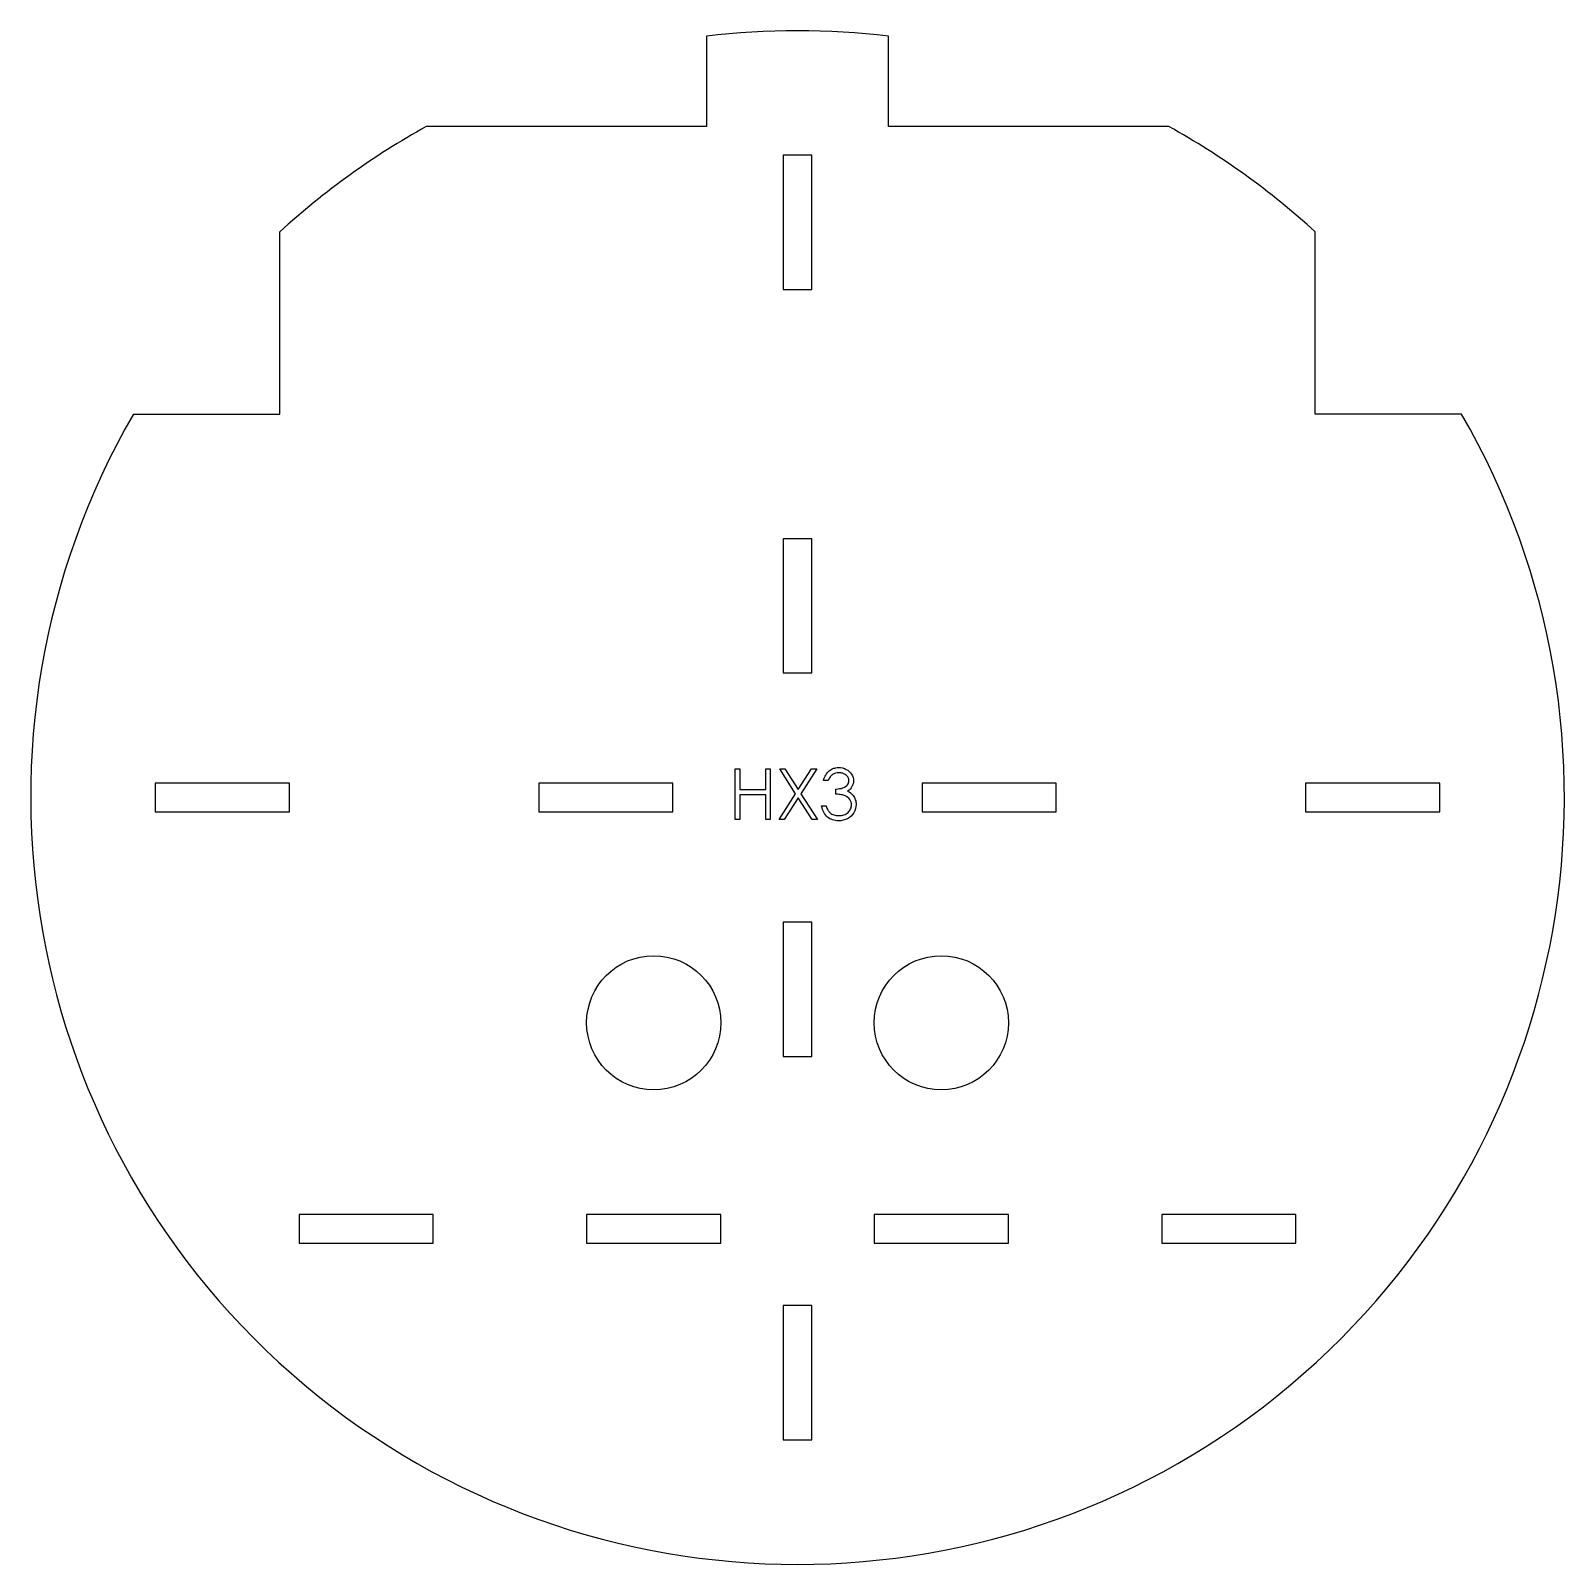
# Model space of a CAD drawing. Header units: millimetres. Extents: x 50 to 210, y 26 to 186.
import ezdxf

# ---------------------------------------------------------------- set-up
doc = ezdxf.new("R2010")
doc.units = ezdxf.units.MM

msp = doc.modelspace()

# ---------------------------------------------------------------- linework, layer by layer
at = {"color": 7, "linetype": 'Continuous', "lineweight": 25}
for p, q in [((120.01, 185.84), (120.01, 176.4)), ((139.01, 176.4), (139.01, 185.84)), ((120.01, 176.4), (90.78, 176.4)), ((168.24, 176.4), (139.01, 176.4)), ((131.01, 173.4), (128.01, 173.4)), ((128.01, 173.4), (128.01, 159.4)), ((131.01, 159.4), (131.01, 173.4)), ((75.51, 146.4), (75.51, 165.43)), ((183.51, 146.4), (183.51, 165.43)), ((128.01, 159.4), (131.01, 159.4)), ((60.22, 146.4), (75.51, 146.4)), ((198.79, 146.4), (183.51, 146.4)), ((131.01, 133.4), (128.01, 133.4)), ((128.01, 133.4), (128.01, 119.4)), ((131.01, 119.4), (131.01, 133.4)), ((128.01, 119.4), (131.01, 119.4)), ((76.51, 107.9), (62.51, 107.9)), ((62.51, 107.9), (62.51, 104.9)), ((76.51, 104.9), (76.51, 107.9)), ((116.51, 107.9), (102.51, 107.9)), ((102.51, 107.9), (102.51, 104.9)), ((116.51, 104.9), (116.51, 107.9)), ((156.51, 107.9), (142.51, 107.9)), ((142.51, 107.9), (142.51, 104.9)), ((156.51, 104.9), (156.51, 107.9)), ((196.51, 107.9), (182.51, 107.9)), ((182.51, 107.9), (182.51, 104.9)), ((196.51, 104.9), (196.51, 107.9)), ((62.51, 104.9), (76.51, 104.9)), ((102.51, 104.9), (116.51, 104.9)), ((142.51, 104.9), (156.51, 104.9)), ((182.51, 104.9), (196.51, 104.9)), ((131.01, 93.4), (128.01, 93.4)), ((128.01, 93.4), (128.01, 79.4)), ((131.01, 79.4), (131.01, 93.4)), ((128.01, 79.4), (131.01, 79.4)), ((91.51, 62.9), (77.51, 62.9)), ((77.51, 62.9), (77.51, 59.9)), ((91.51, 59.9), (91.51, 62.9)), ((121.51, 62.9), (107.51, 62.9)), ((107.51, 62.9), (107.51, 59.9)), ((121.51, 59.9), (121.51, 62.9)), ((151.51, 62.9), (137.51, 62.9)), ((137.51, 62.9), (137.51, 59.9)), ((151.51, 59.9), (151.51, 62.9)), ((181.51, 62.9), (167.51, 62.9)), ((167.51, 62.9), (167.51, 59.9)), ((181.51, 59.9), (181.51, 62.9)), ((77.51, 59.9), (91.51, 59.9)), ((107.51, 59.9), (121.51, 59.9)), ((137.51, 59.9), (151.51, 59.9)), ((167.51, 59.9), (181.51, 59.9)), ((131.01, 53.4), (128.01, 53.4)), ((128.01, 53.4), (128.01, 39.4)), ((131.01, 39.4), (131.01, 53.4)), ((128.01, 39.4), (131.01, 39.4))]:
    msp.add_line(p, q, dxfattribs=at)
at = {"color": 7, "linetype": 'Continuous', "flags": 128}
for points in [[(123, 109.4), (123.48, 109.4), (123.48, 109.4), (123.48, 107.23), (123.48, 107.23), (126.19, 107.23), (126.19, 107.23), (126.19, 109.4), (126.19, 109.4), (126.67, 109.4), (126.67, 109.4), (126.67, 104.11), (126.67, 104.11), (126.19, 104.11), (126.19, 104.11), (126.19, 106.68), (126.19, 106.68), (123.48, 106.68), (123.48, 106.68), (123.48, 104.11), (123.48, 104.11), (123, 104.11), (123, 104.11), (123, 109.4)], [(127.65, 109.4), (128.2, 109.4), (128.2, 109.4), (129.58, 107.23), (129.58, 107.23), (130.97, 109.4), (130.97, 109.4), (131.52, 109.4), (131.52, 109.4), (129.86, 106.8), (129.86, 106.8), (131.58, 104.11), (131.58, 104.11), (131.04, 104.11), (131.04, 104.11), (129.58, 106.38), (129.58, 106.38), (128.13, 104.11), (128.13, 104.11), (127.58, 104.11), (127.58, 104.11), (129.31, 106.8), (129.31, 106.8), (127.65, 109.4)], [(132.7, 108.18), (132.23, 108.18), (132.23, 108.18), (132.27, 108.34), (132.32, 108.48), (132.38, 108.62), (132.45, 108.75), (132.52, 108.88), (132.61, 108.99), (132.7, 109.09), (132.8, 109.18), (132.91, 109.26), (133.02, 109.34), (133.14, 109.4), (133.26, 109.45), (133.39, 109.48), (133.52, 109.51), (133.66, 109.53), (133.8, 109.53), (133.8, 109.53), (134.01, 109.52), (134.21, 109.49), (134.4, 109.43), (134.59, 109.34), (134.76, 109.24), (134.91, 109.12), (135.04, 108.98), (135.15, 108.83), (135.24, 108.67), (135.3, 108.5), (135.34, 108.33), (135.35, 108.16), (135.35, 108.16), (135.34, 107.99), (135.31, 107.83), (135.26, 107.68), (135.19, 107.54), (135.11, 107.41), (135, 107.29), (134.88, 107.17), (134.73, 107.07), (134.73, 107.07), (134.9, 106.98), (135.05, 106.88), (135.18, 106.76), (135.3, 106.62), (135.3, 106.62), (135.38, 106.51), (135.44, 106.4), (135.5, 106.29), (135.54, 106.17), (135.58, 106.05), (135.6, 105.93), (135.62, 105.81), (135.62, 105.68), (135.62, 105.68), (135.61, 105.46), (135.56, 105.24), (135.48, 105.03), (135.38, 104.82), (135.25, 104.63), (135.09, 104.46), (134.92, 104.32), (134.72, 104.19), (134.51, 104.1), (134.28, 104.03), (134.04, 103.98), (133.79, 103.97), (133.79, 103.97), (133.62, 103.98), (133.46, 103.99), (133.3, 104.03), (133.15, 104.07), (133.01, 104.13), (132.88, 104.19), (132.75, 104.27), (132.63, 104.37), (132.52, 104.47), (132.42, 104.59), (132.33, 104.72), (132.25, 104.86), (132.18, 105.01), (132.12, 105.17), (132.07, 105.34), (132.02, 105.53), (132.02, 105.53), (132.5, 105.53), (132.5, 105.53), (132.54, 105.41), (132.58, 105.3), (132.63, 105.19), (132.68, 105.09), (132.73, 105.01), (132.79, 104.93), (132.85, 104.86), (132.91, 104.8), (132.91, 104.8), (133, 104.73), (133.1, 104.67), (133.2, 104.62), (133.31, 104.59), (133.42, 104.55), (133.54, 104.53), (133.67, 104.52), (133.8, 104.51), (133.8, 104.51), (133.95, 104.52), (134.09, 104.53), (134.22, 104.56), (134.35, 104.6), (134.47, 104.64), (134.58, 104.7), (134.68, 104.77), (134.78, 104.85), (134.86, 104.93), (134.94, 105.02), (135, 105.12), (135.05, 105.21), (135.09, 105.31), (135.12, 105.42), (135.14, 105.52), (135.15, 105.63), (135.15, 105.63), (135.13, 105.78), (135.1, 105.92), (135.04, 106.06), (134.96, 106.19), (134.86, 106.32), (134.75, 106.42), (134.62, 106.51), (134.47, 106.59), (134.39, 106.62), (134.3, 106.65), (134.19, 106.67), (134.08, 106.69), (133.95, 106.71), (133.82, 106.73), (133.67, 106.74), (133.52, 106.75), (133.52, 106.75), (133.52, 107.29), (133.52, 107.29), (133.71, 107.3), (133.9, 107.33), (134.08, 107.36), (134.25, 107.42), (134.4, 107.49), (134.53, 107.56), (134.64, 107.65), (134.72, 107.74), (134.79, 107.84), (134.84, 107.94), (134.86, 108.05), (134.87, 108.16), (134.87, 108.16), (134.87, 108.24), (134.86, 108.32), (134.83, 108.4), (134.8, 108.48), (134.76, 108.55), (134.7, 108.62), (134.64, 108.68), (134.57, 108.74), (134.49, 108.8), (134.41, 108.85), (134.32, 108.89), (134.23, 108.93), (134.13, 108.96), (134.03, 108.97), (133.92, 108.99), (133.81, 108.99), (133.81, 108.99), (133.63, 108.98), (133.46, 108.94), (133.31, 108.89), (133.16, 108.81), (133.1, 108.75), (133.03, 108.7), (132.97, 108.63), (132.91, 108.55), (132.86, 108.47), (132.8, 108.38), (132.75, 108.28), (132.7, 108.18)]]:
    msp.add_lwpolyline(points, dxfattribs=at)
at = {"color": 7, "linetype": 'Continuous', "lineweight": 25}
for centre in [(114.51, 82.9), (144.51, 82.9)]:
    msp.add_circle(centre, 7, dxfattribs=at)
for start, end in [(83.18, 96.82), (118.955, 132.4542), (47.5458, 61.045), (150, 30)]:
    msp.add_arc((129.51, 106.4), 80, start, end, dxfattribs=at)

doc.saveas('drawing.dxf')
